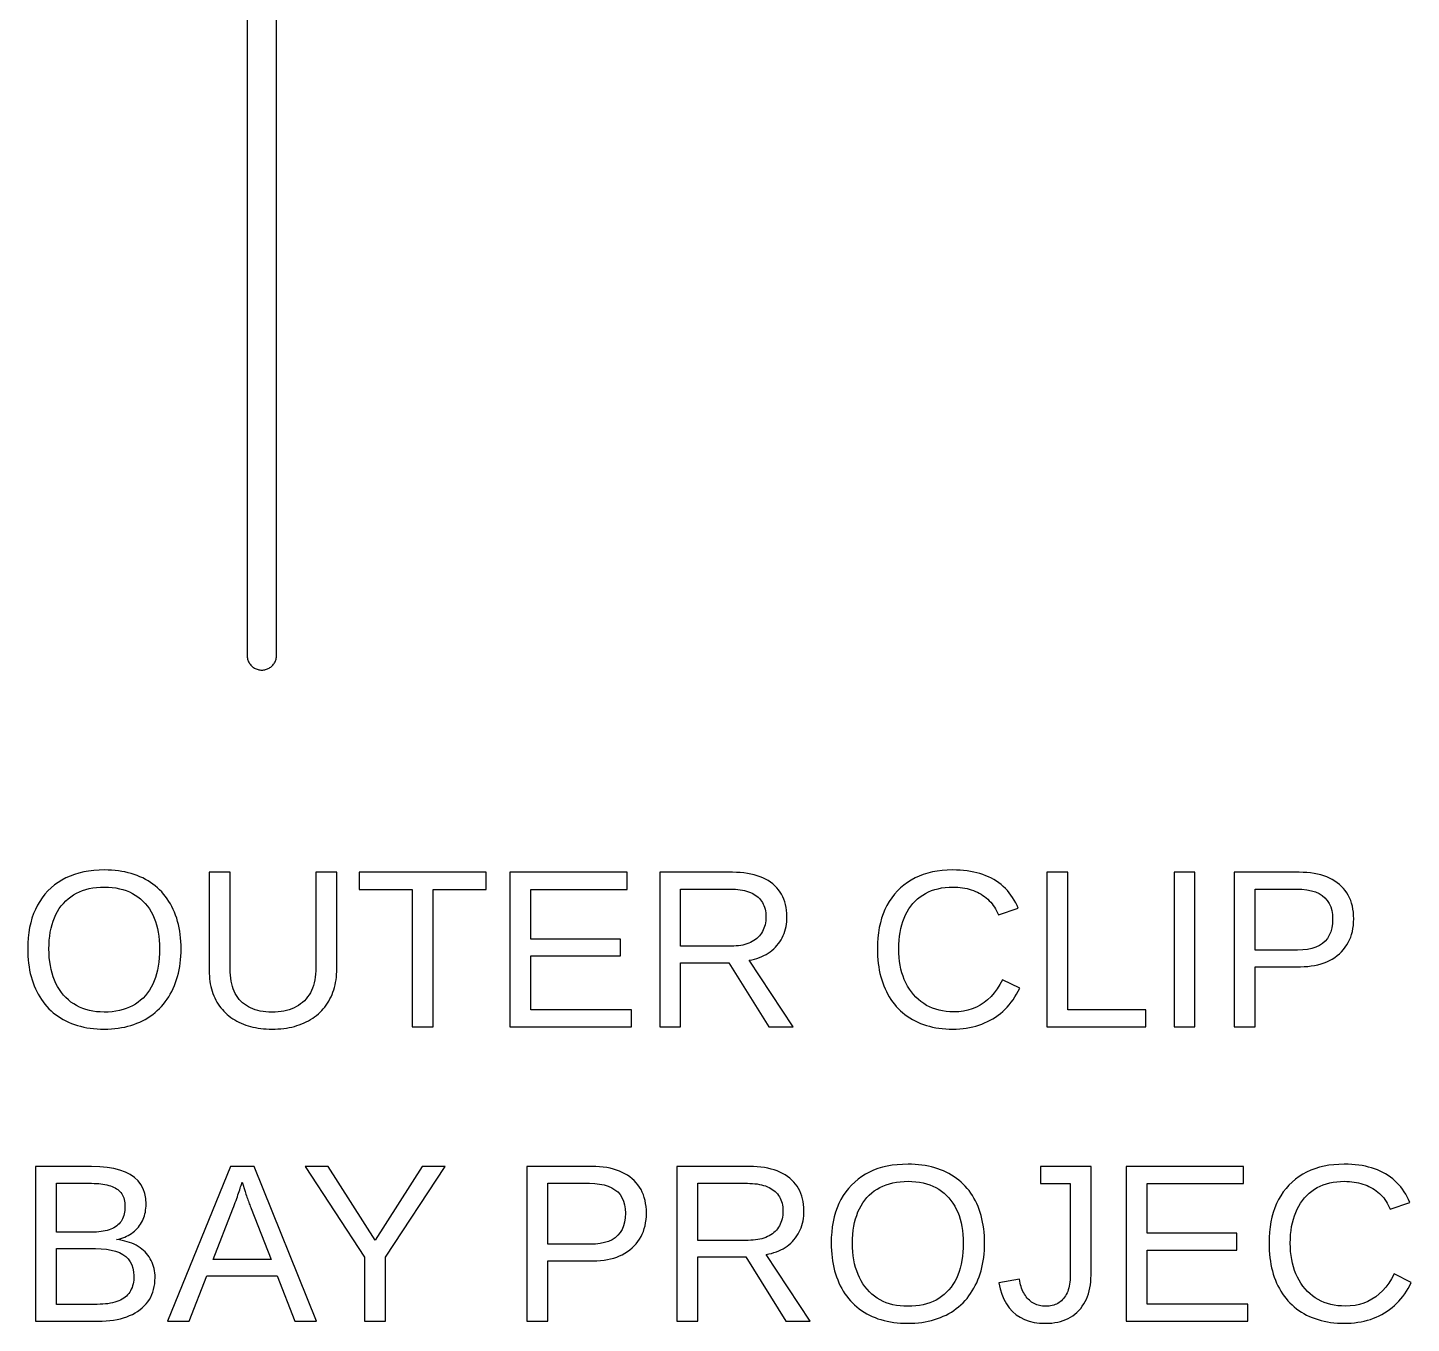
# Model space of a CAD drawing. Extents: x -27 to 133, y -77 to 15.
# Drawn here: x 10.11 to 24.22, y -52.81 to -39.6 of the extents above; entities that cross this region are included whole.
import ezdxf

# ---------------------------------------------------------------- set-up
doc = ezdxf.new("R2010")
doc.units = 0
doc.layers.get('0').update_dxf_attribs({"linetype": 'CONTINUOUS'})

msp = doc.modelspace()

# ---------------------------------------------------------------- linework, layer by layer
msp.add_lwpolyline([(12.35, -37.374), (12.35, -46), (12.3503, -46.0098), (12.3513, -46.0196), (12.3529, -46.0293), (12.3551, -46.0388), (12.358, -46.0482), (12.3614, -46.0574), (12.3655, -46.0663), (12.3701, -46.075), (12.3753, -46.0833), (12.381, -46.0913), (12.3872, -46.0989), (12.3939, -46.1061), (12.4011, -46.1128), (12.4087, -46.119), (12.4167, -46.1247), (12.425, -46.1299), (12.4337, -46.1345), (12.4426, -46.1386), (12.4518, -46.142), (12.4612, -46.1449), (12.4707, -46.1471), (12.4804, -46.1487), (12.4902, -46.1497), (12.5, -46.15), (12.5098, -46.1497), (12.5196, -46.1487), (12.5293, -46.1471), (12.5388, -46.1449), (12.5482, -46.142), (12.5574, -46.1386), (12.5663, -46.1345), (12.575, -46.1299), (12.5833, -46.1247), (12.5913, -46.119), (12.5989, -46.1128), (12.6061, -46.1061), (12.6128, -46.0989), (12.619, -46.0913), (12.6247, -46.0833), (12.6299, -46.075), (12.6345, -46.0663), (12.6386, -46.0574), (12.642, -46.0482), (12.6449, -46.0388), (12.6471, -46.0293), (12.6487, -46.0196), (12.6497, -46.0098), (12.65, -46), (12.65, -37.2748)])
for points in [[(10.9298, -49.8106), (10.9657, -49.8088), (11.0008, -49.8059), (11.0352, -49.8018), (11.0688, -49.7965), (11.1017, -49.79), (11.1338, -49.7823), (11.1651, -49.7735), (11.1957, -49.7635), (11.2256, -49.7523), (11.2547, -49.7399), (11.283, -49.7264), (11.3106, -49.7116), (11.3373, -49.6958), (11.363, -49.6789), (11.3878, -49.6611), (11.4116, -49.6422), (11.4344, -49.6223), (11.4562, -49.6014), (11.4771, -49.5794), (11.497, -49.5564), (11.5159, -49.5325), (11.5339, -49.5074), (11.5508, -49.4814), (11.5668, -49.4544), (11.5819, -49.4263), (11.5959, -49.3974), (11.6087, -49.3677), (11.6205, -49.3373), (11.6311, -49.3062), (11.6406, -49.2743), (11.649, -49.2417), (11.6563, -49.2084), (11.6625, -49.1744), (11.6675, -49.1396), (11.6714, -49.1041), (11.6742, -49.0679), (11.6759, -49.031), (11.6764, -48.9933), (11.6759, -48.9555), (11.6742, -48.9184), (11.6715, -48.8822), (11.6676, -48.8467), (11.6626, -48.812), (11.6565, -48.7781), (11.6494, -48.7449), (11.6411, -48.7126), (11.6317, -48.681), (11.6212, -48.6502), (11.6095, -48.6202), (11.5968, -48.591), (11.583, -48.5625), (11.5681, -48.535), (11.5523, -48.5085), (11.5354, -48.483), (11.5176, -48.4585), (11.4988, -48.435), (11.479, -48.4126), (11.4582, -48.3912), (11.4364, -48.3709), (11.4137, -48.3515), (11.3899, -48.3332), (11.3652, -48.3159), (11.3395, -48.2997), (11.3128, -48.2845), (11.2852, -48.2703), (11.2569, -48.2573), (11.2278, -48.2454), (11.198, -48.2346), (11.1674, -48.225), (11.136, -48.2165), (11.1039, -48.2092), (11.0711, -48.2029), (11.0374, -48.1979), (11.0031, -48.1939), (10.968, -48.1911), (10.9321, -48.1894), (10.8954, -48.1888), (10.8396, -48.1901), (10.7857, -48.1938), (10.7337, -48.2001), (10.6836, -48.209), (10.6354, -48.2203), (10.5892, -48.2342), (10.5448, -48.2506), (10.5024, -48.2695), (10.4619, -48.291), (10.4234, -48.3149), (10.3867, -48.3414), (10.352, -48.3704), (10.3192, -48.402), (10.2886, -48.4357), (10.2604, -48.4714), (10.2347, -48.5091), (10.2114, -48.5487), (10.1906, -48.5903), (10.1722, -48.6339), (10.1563, -48.6794), (10.1428, -48.7268), (10.1318, -48.7762), (10.1232, -48.8275), (10.1171, -48.8808), (10.1134, -48.9361), (10.1122, -48.9933), (10.1128, -49.0311), (10.1144, -49.0682), (10.1172, -49.1046), (10.121, -49.1403), (10.1259, -49.1752), (10.132, -49.2094), (10.1391, -49.2428), (10.1474, -49.2755), (10.1567, -49.3075), (10.1672, -49.3387), (10.1787, -49.3692), (10.1913, -49.399), (10.2051, -49.428), (10.2199, -49.4561), (10.2356, -49.4832), (10.2524, -49.5093), (10.2701, -49.5343), (10.2888, -49.5583), (10.3086, -49.5812), (10.3293, -49.6031), (10.3509, -49.624), (10.3736, -49.6438), (10.3973, -49.6626), (10.4219, -49.6804), (10.4476, -49.6971), (10.4742, -49.7128), (10.5017, -49.7273), (10.53, -49.7407), (10.5591, -49.7529), (10.5889, -49.764), (10.6196, -49.7739), (10.651, -49.7827), (10.6833, -49.7902), (10.7163, -49.7966), (10.7501, -49.8019), (10.7847, -49.806), (10.8201, -49.8089), (10.8562, -49.8106), (10.8932, -49.8112)], [(12.6348, -49.8108), (12.6648, -49.8095), (12.6942, -49.8073), (12.723, -49.8043), (12.7512, -49.8004), (12.7787, -49.7956), (12.8056, -49.79), (12.8319, -49.7835), (12.8575, -49.7761), (12.8825, -49.7678), (12.9069, -49.7587), (12.9307, -49.7488), (12.9538, -49.7379), (12.9762, -49.7263), (12.9978, -49.7138), (13.0186, -49.7006), (13.0387, -49.6866), (13.0579, -49.6719), (13.0763, -49.6563), (13.094, -49.64), (13.1108, -49.6229), (13.1269, -49.6051), (13.1421, -49.5864), (13.1566, -49.567), (13.1703, -49.5468), (13.1832, -49.5259), (13.1952, -49.5042), (13.2062, -49.482), (13.2163, -49.459), (13.2254, -49.4355), (13.2336, -49.4114), (13.2408, -49.3866), (13.247, -49.3612), (13.2523, -49.3352), (13.2566, -49.3086), (13.26, -49.2813), (13.2624, -49.2534), (13.2638, -49.2249), (13.2643, -49.1958), (13.2643, -48.2123), (13.0517, -48.2123), (13.0517, -49.1835), (13.051, -49.2171), (13.0489, -49.2495), (13.0454, -49.2806), (13.0405, -49.3104), (13.0342, -49.339), (13.0265, -49.3663), (13.0175, -49.3923), (13.007, -49.4171), (12.9951, -49.4406), (12.9818, -49.4628), (12.9672, -49.4838), (12.9511, -49.5035), (12.9336, -49.522), (12.9149, -49.5391), (12.8951, -49.5549), (12.8741, -49.5693), (12.8521, -49.5823), (12.8289, -49.5939), (12.8045, -49.6042), (12.7791, -49.6131), (12.7526, -49.6206), (12.7249, -49.6268), (12.6961, -49.6316), (12.6662, -49.635), (12.6351, -49.6371), (12.603, -49.6378), (12.5717, -49.6371), (12.5416, -49.6351), (12.5126, -49.6318), (12.4848, -49.6272), (12.4582, -49.6212), (12.4327, -49.6139), (12.4083, -49.6053), (12.3851, -49.5954), (12.363, -49.5841), (12.3421, -49.5716), (12.3224, -49.5577), (12.3038, -49.5424), (12.2863, -49.5259), (12.2701, -49.5081), (12.2552, -49.489), (12.2416, -49.4687), (12.2293, -49.4472), (12.2182, -49.4244), (12.2085, -49.4004), (12.2001, -49.3752), (12.1929, -49.3488), (12.1871, -49.3211), (12.1825, -49.2922), (12.1793, -49.262), (12.1774, -49.2307), (12.1767, -49.198), (12.1767, -48.2123), (11.963, -48.2123), (11.963, -49.216), (11.9635, -49.2442), (11.9649, -49.2719), (11.9672, -49.2989), (11.9705, -49.3254), (11.9747, -49.3512), (11.9799, -49.3764), (11.986, -49.4011), (11.9931, -49.4251), (12.0011, -49.4485), (12.01, -49.4713), (12.0199, -49.4934), (12.0307, -49.515), (12.0424, -49.536), (12.055, -49.5562), (12.0684, -49.5758), (12.0826, -49.5945), (12.0975, -49.6126), (12.1131, -49.6298), (12.1296, -49.6463), (12.1468, -49.6621), (12.1648, -49.6771), (12.1835, -49.6913), (12.203, -49.7048), (12.2233, -49.7175), (12.2444, -49.7295), (12.2662, -49.7407), (12.2887, -49.7511), (12.3118, -49.7607), (12.3354, -49.7695), (12.3597, -49.7774), (12.3845, -49.7845), (12.4099, -49.7908), (12.4359, -49.7962), (12.4625, -49.8008), (12.4897, -49.8045), (12.5174, -49.8075), (12.5457, -49.8095), (12.5746, -49.8108), (12.6041, -49.8112)], [(14.2468, -48.3868), (14.7883, -48.3868), (14.7883, -48.2123), (13.4926, -48.2123), (13.4926, -48.3868), (14.0342, -48.3868), (14.0342, -49.7888), (14.2468, -49.7888)], [(16.271, -49.6143), (15.2427, -49.6143), (15.2427, -49.0649), (16.158, -49.0649), (16.158, -48.8926), (15.2427, -48.8926), (15.2427, -48.3868), (16.2251, -48.3868), (16.2251, -48.2123), (15.029, -48.2123), (15.029, -49.7888), (16.271, -49.7888)], [(16.7712, -49.1343), (17.2624, -49.1343), (17.6719, -49.7888), (17.9181, -49.7888), (17.4705, -49.1097), (17.4978, -49.1043), (17.5241, -49.0979), (17.5495, -49.0905), (17.574, -49.082), (17.5976, -49.0725), (17.6203, -49.0619), (17.642, -49.0503), (17.6628, -49.0376), (17.6827, -49.0239), (17.7017, -49.0092), (17.7197, -48.9933), (17.7369, -48.9765), (17.7531, -48.9586), (17.7682, -48.9399), (17.7821, -48.9204), (17.7949, -48.9004), (17.8064, -48.8796), (17.8167, -48.8582), (17.8258, -48.8362), (17.8336, -48.8135), (17.8403, -48.7901), (17.8458, -48.766), (17.85, -48.7413), (17.853, -48.7159), (17.8548, -48.6899), (17.8554, -48.6632), (17.8546, -48.6311), (17.852, -48.6), (17.8477, -48.5701), (17.8417, -48.5412), (17.834, -48.5135), (17.8246, -48.4869), (17.8134, -48.4614), (17.8006, -48.4369), (17.786, -48.4136), (17.7697, -48.3914), (17.7517, -48.3703), (17.732, -48.3503), (17.7105, -48.3315), (17.6875, -48.3138), (17.6631, -48.2976), (17.6372, -48.2828), (17.6099, -48.2694), (17.5811, -48.2574), (17.5509, -48.2468), (17.5193, -48.2377), (17.4862, -48.2299), (17.4517, -48.2236), (17.4158, -48.2186), (17.3784, -48.2151), (17.3396, -48.213), (17.2993, -48.2123), (16.5575, -48.2123), (16.5575, -49.7888), (16.7712, -49.7888)], [(19.5817, -49.8106), (19.6165, -49.8087), (19.6507, -49.8055), (19.6841, -49.8011), (19.7169, -49.7955), (19.7491, -49.7886), (19.7805, -49.7804), (19.8113, -49.771), (19.8414, -49.7603), (19.8709, -49.7483), (19.8997, -49.7351), (19.9278, -49.7206), (19.9552, -49.7049), (19.9819, -49.688), (20.0076, -49.6699), (20.0324, -49.6507), (20.0562, -49.6303), (20.0791, -49.6087), (20.1011, -49.5861), (20.1221, -49.5622), (20.1422, -49.5372), (20.1614, -49.5111), (20.1797, -49.4838), (20.197, -49.4553), (20.2133, -49.4257), (20.2288, -49.395), (20.0543, -49.3077), (20.0276, -49.3562), (19.9991, -49.4008), (19.9685, -49.4416), (19.9361, -49.4784), (19.9017, -49.5114), (19.8653, -49.5405), (19.827, -49.5657), (19.7868, -49.5871), (19.7446, -49.6045), (19.7004, -49.6181), (19.6543, -49.6278), (19.6063, -49.6336), (19.5563, -49.6355), (19.5172, -49.6345), (19.4793, -49.6314), (19.4427, -49.6262), (19.4074, -49.6189), (19.3733, -49.6095), (19.3405, -49.598), (19.309, -49.5845), (19.2787, -49.5688), (19.2497, -49.5511), (19.2219, -49.5313), (19.1954, -49.5094), (19.1702, -49.4854), (19.1462, -49.4593), (19.1238, -49.4315), (19.1032, -49.4024), (19.0843, -49.3719), (19.0673, -49.3401), (19.052, -49.307), (19.0386, -49.2725), (19.0269, -49.2366), (19.0171, -49.1994), (19.009, -49.1609), (19.0027, -49.121), (18.9982, -49.0798), (18.9955, -49.0372), (18.9946, -48.9933), (18.9955, -48.9489), (18.9981, -48.906), (19.0024, -48.8646), (19.0084, -48.8247), (19.0162, -48.7862), (19.0256, -48.7493), (19.0368, -48.7138), (19.0497, -48.6797), (19.0643, -48.6472), (19.0807, -48.6161), (19.0988, -48.5865), (19.1186, -48.5584), (19.1401, -48.5317), (19.1632, -48.5068), (19.1876, -48.4839), (19.2134, -48.463), (19.2406, -48.4441), (19.2692, -48.4271), (19.2991, -48.4122), (19.3305, -48.3992), (19.3632, -48.3883), (19.3973, -48.3793), (19.4327, -48.3723), (19.4696, -48.3673), (19.5078, -48.3643), (19.5474, -48.3633), (19.5728, -48.3638), (19.5976, -48.3651), (19.6219, -48.3672), (19.6457, -48.3702), (19.6689, -48.3741), (19.6916, -48.3788), (19.7138, -48.3844), (19.7354, -48.3909), (19.7565, -48.3982), (19.7771, -48.4064), (19.7971, -48.4154), (19.8166, -48.4253), (19.8355, -48.4361), (19.8538, -48.4477), (19.8713, -48.46), (19.888, -48.4731), (19.9039, -48.487), (19.919, -48.5016), (19.9334, -48.517), (19.9469, -48.5332), (19.9597, -48.5502), (19.9717, -48.5679), (19.9829, -48.5864), (19.9933, -48.6056), (20.0029, -48.6256), (20.0117, -48.6464), (20.2143, -48.5793), (20.2015, -48.5501), (20.1877, -48.522), (20.1728, -48.495), (20.1569, -48.4692), (20.1399, -48.4445), (20.1218, -48.4209), (20.1027, -48.3984), (20.0826, -48.3771), (20.0613, -48.3569), (20.0391, -48.3378), (20.0157, -48.3198), (19.9913, -48.303), (19.9658, -48.2873), (19.9394, -48.2727), (19.9119, -48.2593), (19.8835, -48.2471), (19.854, -48.236), (19.8236, -48.2261), (19.7923, -48.2173), (19.7599, -48.2098), (19.7266, -48.2034), (19.6922, -48.1981), (19.6569, -48.194), (19.6206, -48.1911), (19.5834, -48.1894), (19.5451, -48.1888), (19.4906, -48.1901), (19.438, -48.1939), (19.3872, -48.2002), (19.3383, -48.209), (19.2912, -48.2204), (19.2459, -48.2343), (19.2026, -48.2508), (19.161, -48.2697), (19.1214, -48.2912), (19.0835, -48.3152), (19.0476, -48.3418), (19.0135, -48.3709), (18.9812, -48.4025), (18.9511, -48.4363), (18.9234, -48.4721), (18.8981, -48.5098), (18.8752, -48.5495), (18.8547, -48.5911), (18.8366, -48.6346), (18.821, -48.68), (18.8077, -48.7274), (18.7969, -48.7767), (18.7884, -48.828), (18.7824, -48.8811), (18.7788, -48.9362), (18.7776, -48.9933), (18.7781, -49.0316), (18.7797, -49.0691), (18.7824, -49.1059), (18.7862, -49.1418), (18.7911, -49.1769), (18.797, -49.2113), (18.804, -49.2448), (18.8121, -49.2775), (18.8213, -49.3094), (18.8315, -49.3405), (18.8429, -49.3709), (18.8553, -49.4004), (18.8688, -49.4291), (18.8833, -49.4569), (18.8988, -49.4837), (18.9153, -49.5095), (18.9327, -49.5343), (18.9512, -49.5581), (18.9706, -49.5809), (18.991, -49.6027), (19.0124, -49.6234), (19.0347, -49.6432), (19.0581, -49.662), (19.0824, -49.6797), (19.1077, -49.6965), (19.1339, -49.7122), (19.1611, -49.7268), (19.189, -49.7403), (19.2177, -49.7526), (19.2471, -49.7637), (19.2773, -49.7737), (19.3083, -49.7825), (19.34, -49.7901), (19.3725, -49.7966), (19.4057, -49.8018), (19.4397, -49.8059), (19.4745, -49.8089), (19.51, -49.8106), (19.5463, -49.8112)], [(21.5145, -49.6143), (20.7179, -49.6143), (20.7179, -48.2123), (20.5042, -48.2123), (20.5042, -49.7888), (21.5145, -49.7888)], [(22.0159, -48.2123), (21.8022, -48.2123), (21.8022, -49.7888), (22.0159, -49.7888)], [(22.6291, -49.1746), (23.0923, -49.1746), (23.1302, -49.1738), (23.1669, -49.1714), (23.2024, -49.1675), (23.2366, -49.1621), (23.2696, -49.155), (23.3014, -49.1464), (23.3319, -49.1363), (23.3611, -49.1246), (23.3892, -49.1113), (23.416, -49.0964), (23.4415, -49.08), (23.4659, -49.0621), (23.4889, -49.0425), (23.5105, -49.0217), (23.5304, -48.9997), (23.5486, -48.9767), (23.565, -48.9526), (23.5797, -48.9274), (23.5926, -48.9011), (23.6039, -48.8737), (23.6134, -48.8453), (23.6211, -48.8157), (23.6272, -48.7851), (23.6315, -48.7534), (23.6341, -48.7206), (23.635, -48.6867), (23.6341, -48.6525), (23.6315, -48.6196), (23.6272, -48.5878), (23.6212, -48.5573), (23.6134, -48.5279), (23.604, -48.4998), (23.5928, -48.4728), (23.5799, -48.4471), (23.5652, -48.4226), (23.5489, -48.3992), (23.5308, -48.3771), (23.511, -48.3562), (23.4895, -48.3365), (23.4664, -48.3181), (23.4419, -48.3012), (23.416, -48.2858), (23.3887, -48.2718), (23.3599, -48.2593), (23.3297, -48.2483), (23.2981, -48.2387), (23.2651, -48.2307), (23.2307, -48.224), (23.1949, -48.2189), (23.1576, -48.2152), (23.119, -48.213), (23.0789, -48.2123), (22.4154, -48.2123), (22.4154, -49.7888), (22.6291, -49.7888)], [(10.8531, -49.6367), (10.8143, -49.6337), (10.777, -49.6285), (10.741, -49.6213), (10.7063, -49.612), (10.6731, -49.6007), (10.6412, -49.5873), (10.6107, -49.5719), (10.5815, -49.5544), (10.5538, -49.5348), (10.5273, -49.5132), (10.5023, -49.4895), (10.4786, -49.4638), (10.4565, -49.4363), (10.4362, -49.4074), (10.4177, -49.377), (10.4009, -49.3451), (10.3858, -49.3118), (10.3726, -49.2771), (10.3611, -49.2409), (10.3514, -49.2033), (10.3434, -49.1642), (10.3372, -49.1236), (10.3328, -49.0816), (10.3302, -49.0382), (10.3293, -48.9933), (10.3301, -48.9481), (10.3328, -48.9045), (10.3371, -48.8625), (10.3432, -48.822), (10.3511, -48.7832), (10.3607, -48.7459), (10.3721, -48.7102), (10.3852, -48.676), (10.4001, -48.6435), (10.4167, -48.6125), (10.435, -48.583), (10.4551, -48.5552), (10.477, -48.5289), (10.5004, -48.5044), (10.5253, -48.4819), (10.5517, -48.4613), (10.5795, -48.4427), (10.6088, -48.4261), (10.6395, -48.4114), (10.6717, -48.3986), (10.7054, -48.3878), (10.7405, -48.379), (10.777, -48.3722), (10.815, -48.3673), (10.8545, -48.3643), (10.8954, -48.3633), (10.936, -48.3643), (10.9752, -48.3673), (11.0129, -48.3723), (11.0492, -48.3792), (11.0841, -48.3882), (11.1175, -48.3991), (11.1494, -48.412), (11.18, -48.4269), (11.2091, -48.4438), (11.2367, -48.4627), (11.263, -48.4835), (11.2878, -48.5064), (11.3111, -48.5312), (11.3329, -48.5578), (11.3529, -48.5858), (11.3712, -48.6154), (11.3877, -48.6464), (11.4025, -48.679), (11.4156, -48.713), (11.4269, -48.7486), (11.4365, -48.7856), (11.4443, -48.8242), (11.4504, -48.8642), (11.4548, -48.9057), (11.4574, -48.9488), (11.4582, -48.9933), (11.4574, -49.0398), (11.4548, -49.0847), (11.4505, -49.1279), (11.4444, -49.1695), (11.4366, -49.2094), (11.4271, -49.2476), (11.4159, -49.2843), (11.4029, -49.3192), (11.3883, -49.3526), (11.3718, -49.3843), (11.3537, -49.4143), (11.3338, -49.4427), (11.3122, -49.4694), (11.289, -49.4943), (11.2643, -49.5172), (11.2381, -49.5381), (11.2103, -49.5571), (11.1811, -49.574), (11.1504, -49.589), (11.1182, -49.6019), (11.0844, -49.6129), (11.0492, -49.6218), (11.0124, -49.6288), (10.9742, -49.6338), (10.9345, -49.6368), (10.8932, -49.6378)], [(16.7712, -48.3835), (17.2781, -48.3835), (17.3046, -48.3839), (17.3302, -48.3852), (17.3548, -48.3873), (17.3784, -48.3903), (17.4011, -48.3942), (17.4227, -48.3989), (17.4434, -48.4044), (17.4631, -48.4108), (17.4819, -48.4181), (17.4997, -48.4262), (17.5165, -48.4352), (17.5323, -48.445), (17.5472, -48.4556), (17.561, -48.4671), (17.5737, -48.4794), (17.5853, -48.4924), (17.5958, -48.5063), (17.6052, -48.5208), (17.6135, -48.5362), (17.6207, -48.5523), (17.6268, -48.5693), (17.6318, -48.5869), (17.6356, -48.6054), (17.6384, -48.6246), (17.6401, -48.6447), (17.6406, -48.6654), (17.6401, -48.6869), (17.6384, -48.7077), (17.6357, -48.7277), (17.6319, -48.7469), (17.627, -48.7654), (17.6209, -48.7831), (17.6138, -48.8001), (17.6057, -48.8164), (17.5964, -48.8319), (17.586, -48.8467), (17.5745, -48.8607), (17.562, -48.8739), (17.5483, -48.8864), (17.5336, -48.8981), (17.5181, -48.9088), (17.5016, -48.9186), (17.4842, -48.9275), (17.466, -48.9354), (17.4468, -48.9424), (17.4267, -48.9485), (17.4057, -48.9536), (17.3838, -48.9578), (17.3609, -48.9611), (17.3372, -48.9634), (17.3126, -48.9649), (17.287, -48.9653), (16.7712, -48.9653)], [(22.6291, -48.3835), (23.0531, -48.3835), (23.1074, -48.3853), (23.1574, -48.3907), (23.203, -48.3997), (23.2442, -48.4124), (23.2812, -48.4287), (23.3137, -48.4485), (23.342, -48.472), (23.3658, -48.4992), (23.3854, -48.5299), (23.4006, -48.5642), (23.4114, -48.6022), (23.418, -48.6438), (23.4201, -48.6889), (23.418, -48.7358), (23.4117, -48.7789), (23.4011, -48.8182), (23.3862, -48.8538), (23.3672, -48.8857), (23.3439, -48.9138), (23.3163, -48.9381), (23.2845, -48.9588), (23.2485, -48.9756), (23.2083, -48.9887), (23.1638, -48.9981), (23.1151, -49.0037), (23.0621, -49.0056), (22.6291, -49.0056)], [(10.873, -52.7881), (10.9128, -52.7861), (10.9513, -52.7826), (10.9883, -52.7778), (11.024, -52.7715), (11.0582, -52.7639), (11.091, -52.7549), (11.1223, -52.7446), (11.1523, -52.7328), (11.1808, -52.7196), (11.208, -52.7051), (11.2337, -52.6892), (11.258, -52.6719), (11.2806, -52.6534), (11.3015, -52.6337), (11.3206, -52.613), (11.3378, -52.5911), (11.3532, -52.5681), (11.3668, -52.5441), (11.3786, -52.5189), (11.3886, -52.4926), (11.3967, -52.4652), (11.4031, -52.4367), (11.4076, -52.4071), (11.4103, -52.3764), (11.4113, -52.3446), (11.4107, -52.3207), (11.4088, -52.2974), (11.4058, -52.2747), (11.4016, -52.2527), (11.3962, -52.2313), (11.3896, -52.2106), (11.3817, -52.1905), (11.3727, -52.171), (11.3625, -52.1522), (11.351, -52.134), (11.3384, -52.1165), (11.3245, -52.0996), (11.3094, -52.0834), (11.2933, -52.0679), (11.2761, -52.0534), (11.2579, -52.0399), (11.2386, -52.0274), (11.2184, -52.0158), (11.1971, -52.0051), (11.1748, -51.9954), (11.1515, -51.9867), (11.1272, -51.9789), (11.1018, -51.9721), (11.0754, -51.9663), (11.0481, -51.9614), (11.0196, -51.9575), (11.0413, -51.9521), (11.0622, -51.946), (11.0823, -51.9392), (11.1016, -51.9316), (11.1202, -51.9233), (11.138, -51.9142), (11.1551, -51.9044), (11.1713, -51.8938), (11.1868, -51.8825), (11.2016, -51.8705), (11.2156, -51.8577), (11.2288, -51.8442), (11.2412, -51.8299), (11.2528, -51.815), (11.2634, -51.7996), (11.2732, -51.7837), (11.282, -51.7672), (11.2899, -51.7502), (11.2968, -51.7326), (11.3028, -51.7145), (11.3079, -51.6959), (11.3121, -51.6768), (11.3153, -51.6571), (11.3177, -51.6369), (11.3191, -51.6162), (11.3195, -51.595), (11.3162, -51.5384), (11.3064, -51.4863), (11.29, -51.4387), (11.267, -51.3957), (11.2374, -51.3572), (11.2013, -51.3232), (11.1586, -51.2938), (11.1093, -51.2689), (11.0535, -51.2485), (10.9911, -51.2327), (10.9222, -51.2213), (10.8466, -51.2146), (10.7645, -51.2123), (10.1917, -51.2123), (10.1917, -52.7888), (10.8317, -52.7888)], [(11.9395, -52.3278), (12.6578, -52.3278), (12.838, -52.7888), (13.0562, -52.7888), (12.4229, -51.2123), (12.18, -51.2123), (11.5367, -52.7888), (11.7582, -52.7888)], [(13.76, -52.1354), (14.3687, -51.2123), (14.1338, -51.2123), (13.656, -51.9631), (13.176, -51.2123), (12.941, -51.2123), (13.5474, -52.1354), (13.5474, -52.7888), (13.76, -52.7888)], [(15.4162, -52.1746), (15.8794, -52.1746), (15.9173, -52.1738), (15.954, -52.1714), (15.9895, -52.1675), (16.0237, -52.1621), (16.0567, -52.155), (16.0885, -52.1464), (16.119, -52.1363), (16.1482, -52.1246), (16.1763, -52.1113), (16.2031, -52.0964), (16.2286, -52.08), (16.253, -52.0621), (16.276, -52.0425), (16.2976, -52.0217), (16.3175, -51.9997), (16.3357, -51.9767), (16.3521, -51.9526), (16.3668, -51.9274), (16.3797, -51.9011), (16.391, -51.8737), (16.4005, -51.8453), (16.4082, -51.8157), (16.4143, -51.7851), (16.4186, -51.7534), (16.4212, -51.7206), (16.4221, -51.6867), (16.4212, -51.6525), (16.4186, -51.6196), (16.4143, -51.5878), (16.4083, -51.5573), (16.4005, -51.5279), (16.3911, -51.4998), (16.3799, -51.4728), (16.367, -51.4471), (16.3523, -51.4226), (16.336, -51.3992), (16.3179, -51.3771), (16.2981, -51.3562), (16.2766, -51.3365), (16.2535, -51.3181), (16.229, -51.3012), (16.2031, -51.2858), (16.1758, -51.2718), (16.147, -51.2593), (16.1168, -51.2483), (16.0852, -51.2387), (16.0522, -51.2307), (16.0178, -51.224), (15.982, -51.2189), (15.9447, -51.2152), (15.906, -51.213), (15.866, -51.2123), (15.2025, -51.2123), (15.2025, -52.7888), (15.4162, -52.7888)], [(16.9447, -52.1343), (17.4359, -52.1343), (17.8454, -52.7888), (18.0916, -52.7888), (17.644, -52.1097), (17.6713, -52.1043), (17.6976, -52.0979), (17.723, -52.0905), (17.7475, -52.082), (17.7711, -52.0725), (17.7937, -52.0619), (17.8155, -52.0503), (17.8363, -52.0376), (17.8562, -52.0239), (17.8751, -52.0092), (17.8932, -51.9933), (17.9103, -51.9765), (17.9265, -51.9586), (17.9417, -51.9399), (17.9556, -51.9204), (17.9683, -51.9004), (17.9798, -51.8796), (17.9901, -51.8582), (17.9992, -51.8362), (18.0071, -51.8135), (18.0138, -51.7901), (18.0192, -51.766), (18.0235, -51.7413), (18.0265, -51.7159), (18.0283, -51.6899), (18.0289, -51.6632), (18.0281, -51.6311), (18.0255, -51.6), (18.0212, -51.5701), (18.0152, -51.5412), (18.0075, -51.5135), (17.998, -51.4869), (17.9869, -51.4614), (17.974, -51.4369), (17.9595, -51.4136), (17.9432, -51.3914), (17.9252, -51.3703), (17.9054, -51.3503), (17.884, -51.3315), (17.861, -51.3138), (17.8366, -51.2976), (17.8107, -51.2828), (17.7833, -51.2694), (17.7546, -51.2574), (17.7244, -51.2468), (17.6928, -51.2377), (17.6597, -51.2299), (17.6252, -51.2236), (17.5893, -51.2186), (17.5519, -51.2151), (17.5131, -51.213), (17.4728, -51.2123), (16.731, -51.2123), (16.731, -52.7888), (16.9447, -52.7888)], [(19.1241, -52.8106), (19.16, -52.8088), (19.1951, -52.8059), (19.2295, -52.8018), (19.2631, -52.7965), (19.296, -52.79), (19.3281, -52.7823), (19.3594, -52.7735), (19.39, -52.7635), (19.4199, -52.7523), (19.4489, -52.7399), (19.4773, -52.7264), (19.5049, -52.7116), (19.5316, -52.6958), (19.5573, -52.6789), (19.5821, -52.6611), (19.6059, -52.6422), (19.6287, -52.6223), (19.6505, -52.6014), (19.6714, -52.5794), (19.6913, -52.5564), (19.7102, -52.5325), (19.7282, -52.5074), (19.7451, -52.4814), (19.7611, -52.4544), (19.7762, -52.4263), (19.7902, -52.3974), (19.803, -52.3677), (19.8148, -52.3373), (19.8254, -52.3062), (19.8349, -52.2743), (19.8433, -52.2417), (19.8506, -52.2084), (19.8568, -52.1744), (19.8618, -52.1396), (19.8657, -52.1041), (19.8685, -52.0679), (19.8702, -52.031), (19.8707, -51.9933), (19.8702, -51.9555), (19.8685, -51.9184), (19.8658, -51.8822), (19.8619, -51.8467), (19.8569, -51.812), (19.8508, -51.7781), (19.8436, -51.7449), (19.8354, -51.7126), (19.826, -51.681), (19.8154, -51.6502), (19.8038, -51.6202), (19.7911, -51.591), (19.7773, -51.5625), (19.7624, -51.535), (19.7466, -51.5085), (19.7297, -51.483), (19.7119, -51.4585), (19.6931, -51.435), (19.6733, -51.4126), (19.6525, -51.3912), (19.6307, -51.3709), (19.608, -51.3515), (19.5842, -51.3332), (19.5595, -51.3159), (19.5338, -51.2997), (19.5071, -51.2845), (19.4795, -51.2703), (19.4512, -51.2573), (19.4221, -51.2454), (19.3923, -51.2346), (19.3617, -51.225), (19.3303, -51.2165), (19.2982, -51.2092), (19.2654, -51.2029), (19.2317, -51.1979), (19.1974, -51.1939), (19.1623, -51.1911), (19.1264, -51.1894), (19.0897, -51.1888), (19.0339, -51.1901), (18.98, -51.1938), (18.928, -51.2001), (18.8779, -51.209), (18.8297, -51.2203), (18.7835, -51.2342), (18.7391, -51.2506), (18.6967, -51.2695), (18.6562, -51.291), (18.6177, -51.3149), (18.581, -51.3414), (18.5463, -51.3704), (18.5135, -51.402), (18.4829, -51.4357), (18.4547, -51.4714), (18.429, -51.5091), (18.4057, -51.5487), (18.3849, -51.5903), (18.3665, -51.6339), (18.3506, -51.6794), (18.3371, -51.7268), (18.3261, -51.7762), (18.3175, -51.8275), (18.3114, -51.8808), (18.3077, -51.9361), (18.3065, -51.9933), (18.3071, -52.0311), (18.3087, -52.0682), (18.3115, -52.1046), (18.3153, -52.1403), (18.3202, -52.1752), (18.3263, -52.2094), (18.3334, -52.2428), (18.3417, -52.2755), (18.351, -52.3075), (18.3615, -52.3387), (18.373, -52.3692), (18.3856, -52.399), (18.3994, -52.428), (18.4141, -52.4561), (18.4299, -52.4832), (18.4467, -52.5093), (18.4644, -52.5343), (18.4831, -52.5583), (18.5029, -52.5812), (18.5236, -52.6031), (18.5452, -52.624), (18.5679, -52.6438), (18.5916, -52.6626), (18.6162, -52.6804), (18.6418, -52.6971), (18.6685, -52.7128), (18.696, -52.7273), (18.7243, -52.7407), (18.7534, -52.7529), (18.7832, -52.764), (18.8139, -52.7739), (18.8453, -52.7827), (18.8776, -52.7902), (18.9106, -52.7966), (18.9444, -52.8019), (18.979, -52.806), (19.0144, -52.8089), (19.0505, -52.8106), (19.0875, -52.8112)], [(20.5245, -52.8104), (20.5561, -52.8081), (20.5866, -52.8042), (20.616, -52.7988), (20.6444, -52.7918), (20.6716, -52.7832), (20.6978, -52.7731), (20.7229, -52.7614), (20.7469, -52.7482), (20.7698, -52.7334), (20.7916, -52.7171), (20.8123, -52.6992), (20.832, -52.6797), (20.8504, -52.6589), (20.8673, -52.637), (20.8827, -52.6138), (20.8967, -52.5896), (20.9092, -52.5641), (20.9202, -52.5375), (20.9297, -52.5098), (20.9378, -52.4808), (20.9444, -52.4508), (20.9496, -52.4195), (20.9533, -52.3872), (20.9555, -52.3536), (20.9562, -52.3189), (20.9562, -51.2123), (20.4404, -51.2123), (20.4404, -51.3868), (20.7436, -51.3868), (20.7436, -52.3234), (20.7432, -52.3467), (20.742, -52.3691), (20.74, -52.3907), (20.7372, -52.4113), (20.7337, -52.4311), (20.7293, -52.45), (20.7241, -52.4681), (20.7182, -52.4852), (20.7114, -52.5015), (20.7039, -52.5169), (20.6955, -52.5314), (20.6864, -52.545), (20.6764, -52.5578), (20.6658, -52.5696), (20.6546, -52.5805), (20.6428, -52.5904), (20.6305, -52.5994), (20.6175, -52.6075), (20.604, -52.6146), (20.5899, -52.6207), (20.5752, -52.6259), (20.5599, -52.6302), (20.544, -52.6335), (20.5276, -52.6359), (20.5106, -52.6373), (20.493, -52.6378), (20.4768, -52.6373), (20.4611, -52.6361), (20.4458, -52.6339), (20.4309, -52.6309), (20.4165, -52.627), (20.4025, -52.6223), (20.3889, -52.6167), (20.3757, -52.6102), (20.3629, -52.6029), (20.3506, -52.5947), (20.3387, -52.5857), (20.3272, -52.5758), (20.3162, -52.5651), (20.3056, -52.5535), (20.2957, -52.5413), (20.2863, -52.5285), (20.2776, -52.5149), (20.2694, -52.5007), (20.2618, -52.4858), (20.2549, -52.4702), (20.2485, -52.4539), (20.2427, -52.437), (20.2375, -52.4194), (20.2329, -52.4011), (20.2289, -52.3822), (20.2255, -52.3625), (20.0163, -52.3972), (20.0298, -52.4585), (20.0471, -52.5148), (20.0682, -52.5662), (20.0933, -52.6128), (20.1221, -52.6544), (20.1549, -52.6912), (20.1914, -52.723), (20.2319, -52.75), (20.2762, -52.772), (20.3243, -52.7892), (20.3763, -52.8014), (20.4321, -52.8088), (20.4918, -52.8112)], [(22.5563, -52.6143), (21.528, -52.6143), (21.528, -52.0649), (22.4433, -52.0649), (22.4433, -51.8926), (21.528, -51.8926), (21.528, -51.3868), (22.5104, -51.3868), (22.5104, -51.2123), (21.3143, -51.2123), (21.3143, -52.7888), (22.5563, -52.7888)], [(23.5754, -52.8106), (23.6102, -52.8087), (23.6443, -52.8055), (23.6778, -52.8011), (23.7106, -52.7955), (23.7427, -52.7886), (23.7742, -52.7804), (23.805, -52.771), (23.8351, -52.7603), (23.8645, -52.7483), (23.8933, -52.7351), (23.9214, -52.7206), (23.9489, -52.7049), (23.9755, -52.688), (24.0012, -52.6699), (24.026, -52.6507), (24.0499, -52.6303), (24.0728, -52.6087), (24.0948, -52.5861), (24.1158, -52.5622), (24.1359, -52.5372), (24.1551, -52.5111), (24.1733, -52.4838), (24.1906, -52.4553), (24.207, -52.4257), (24.2224, -52.395), (24.0479, -52.3077), (24.0213, -52.3562), (23.9927, -52.4008), (23.9622, -52.4416), (23.9297, -52.4784), (23.8953, -52.5114), (23.859, -52.5405), (23.8207, -52.5657), (23.7804, -52.5871), (23.7382, -52.6045), (23.6941, -52.6181), (23.648, -52.6278), (23.6, -52.6336), (23.55, -52.6355), (23.5109, -52.6345), (23.473, -52.6314), (23.4364, -52.6262), (23.401, -52.6189), (23.367, -52.6095), (23.3342, -52.598), (23.3026, -52.5845), (23.2723, -52.5688), (23.2433, -52.5511), (23.2156, -52.5313), (23.1891, -52.5094), (23.1639, -52.4854), (23.1399, -52.4593), (23.1175, -52.4315), (23.0968, -52.4024), (23.078, -52.3719), (23.061, -52.3401), (23.0457, -52.307), (23.0323, -52.2725), (23.0206, -52.2366), (23.0107, -52.1994), (23.0027, -52.1609), (22.9964, -52.121), (22.9919, -52.0798), (22.9892, -52.0372), (22.9883, -51.9933), (22.9892, -51.9489), (22.9917, -51.906), (22.996, -51.8646), (23.0021, -51.8247), (23.0098, -51.7862), (23.0193, -51.7493), (23.0305, -51.7138), (23.0434, -51.6797), (23.058, -51.6472), (23.0744, -51.6161), (23.0924, -51.5865), (23.1122, -51.5584), (23.1337, -51.5317), (23.1568, -51.5068), (23.1813, -51.4839), (23.2071, -51.463), (23.2343, -51.4441), (23.2629, -51.4271), (23.2928, -51.4122), (23.3241, -51.3992), (23.3568, -51.3883), (23.3909, -51.3793), (23.4264, -51.3723), (23.4632, -51.3673), (23.5015, -51.3643), (23.541, -51.3633), (23.5664, -51.3638), (23.5913, -51.3651), (23.6156, -51.3672), (23.6394, -51.3702), (23.6626, -51.3741), (23.6853, -51.3788), (23.7074, -51.3844), (23.7291, -51.3909), (23.7502, -51.3982), (23.7707, -51.4064), (23.7907, -51.4154), (23.8102, -51.4253), (23.8292, -51.4361), (23.8474, -51.4477), (23.8649, -51.46), (23.8816, -51.4731), (23.8976, -51.487), (23.9127, -51.5016), (23.927, -51.517), (23.9406, -51.5332), (23.9534, -51.5502), (23.9653, -51.5679), (23.9765, -51.5864), (23.9869, -51.6056), (23.9966, -51.6256), (24.0054, -51.6464), (24.2079, -51.5793), (24.1952, -51.5501), (24.1813, -51.522), (24.1665, -51.495), (24.1505, -51.4692), (24.1336, -51.4445), (24.1155, -51.4209), (24.0964, -51.3984), (24.0762, -51.3771), (24.055, -51.3569), (24.0327, -51.3378), (24.0094, -51.3198), (23.985, -51.303), (23.9595, -51.2873), (23.933, -51.2727), (23.9056, -51.2593), (23.8771, -51.2471), (23.8477, -51.236), (23.8173, -51.2261), (23.7859, -51.2173), (23.7536, -51.2098), (23.7202, -51.2034), (23.6859, -51.1981), (23.6506, -51.194), (23.6143, -51.1911), (23.577, -51.1894), (23.5388, -51.1888), (23.4843, -51.1901), (23.4317, -51.1939), (23.3809, -51.2002), (23.3319, -51.209), (23.2848, -51.2204), (23.2396, -51.2343), (23.1962, -51.2508), (23.1547, -51.2697), (23.115, -51.2912), (23.0772, -51.3152), (23.0412, -51.3418), (23.0071, -51.3709), (22.9749, -51.4025), (22.9447, -51.4363), (22.917, -51.4721), (22.8917, -51.5098), (22.8688, -51.5495), (22.8484, -51.5911), (22.8303, -51.6346), (22.8146, -51.68), (22.8014, -51.7274), (22.7905, -51.7767), (22.7821, -51.828), (22.7761, -51.8811), (22.7724, -51.9362), (22.7712, -51.9933), (22.7718, -52.0316), (22.7734, -52.0691), (22.7761, -52.1059), (22.7799, -52.1418), (22.7847, -52.1769), (22.7907, -52.2113), (22.7977, -52.2448), (22.8058, -52.2775), (22.8149, -52.3094), (22.8252, -52.3405), (22.8365, -52.3709), (22.8489, -52.4004), (22.8624, -52.4291), (22.8769, -52.4569), (22.8924, -52.4837), (22.9089, -52.5095), (22.9264, -52.5343), (22.9448, -52.5581), (22.9642, -52.5809), (22.9846, -52.6027), (23.006, -52.6234), (23.0284, -52.6432), (23.0517, -52.662), (23.076, -52.6797), (23.1013, -52.6965), (23.1276, -52.7122), (23.1548, -52.7268), (23.1827, -52.7403), (23.2113, -52.7526), (23.2408, -52.7637), (23.271, -52.7737), (23.3019, -52.7825), (23.3336, -52.7901), (23.3661, -52.7966), (23.3994, -52.8018), (23.4334, -52.8059), (23.4681, -52.8089), (23.5036, -52.8106), (23.5399, -52.8112)], [(10.4054, -51.3835), (10.7645, -51.3835), (10.7895, -51.3838), (10.8136, -51.3848), (10.8368, -51.3864), (10.859, -51.3887), (10.8803, -51.3916), (10.9007, -51.3952), (10.9202, -51.3994), (10.9387, -51.4042), (10.9563, -51.4098), (10.973, -51.4159), (10.9887, -51.4227), (11.0035, -51.4302), (11.0174, -51.4383), (11.0303, -51.4472), (11.0422, -51.4569), (11.053, -51.4675), (11.0628, -51.4789), (11.0716, -51.4912), (11.0794, -51.5044), (11.0861, -51.5184), (11.0918, -51.5333), (11.0964, -51.5491), (11.1, -51.5657), (11.1026, -51.5832), (11.1042, -51.6015), (11.1047, -51.6207), (11.1042, -51.6408), (11.1027, -51.66), (11.1002, -51.6785), (11.0967, -51.6961), (11.0922, -51.7129), (11.0867, -51.7289), (11.0802, -51.7441), (11.0727, -51.7585), (11.0642, -51.7721), (11.0547, -51.7848), (11.0442, -51.7968), (11.0327, -51.8079), (11.0202, -51.8182), (11.0067, -51.8277), (10.9922, -51.8365), (10.9766, -51.8445), (10.96, -51.8517), (10.9424, -51.8582), (10.9238, -51.8639), (10.9041, -51.8688), (10.8834, -51.873), (10.8617, -51.8764), (10.8389, -51.8791), (10.8152, -51.881), (10.7904, -51.8821), (10.7645, -51.8825), (10.4054, -51.8825)], [(12.2058, -51.6431), (12.2141, -51.621), (12.222, -51.5996), (12.2297, -51.5787), (12.237, -51.5585), (12.244, -51.539), (12.2507, -51.52), (12.257, -51.5017), (12.2631, -51.484), (12.2688, -51.4669), (12.2742, -51.4504), (12.2793, -51.4346), (12.2841, -51.4193), (12.2886, -51.4047), (12.2987, -51.3734), (12.3289, -51.4663), (12.3337, -51.4811), (12.3385, -51.4958), (12.3433, -51.5101), (12.3481, -51.5243), (12.353, -51.5382), (12.3578, -51.5518), (12.3626, -51.5653), (12.3674, -51.5785), (12.3722, -51.5914), (12.3771, -51.6041), (12.3819, -51.6166), (12.3867, -51.6288), (12.3915, -51.6408), (12.594, -52.1611), (12.0044, -52.1611)], [(15.4162, -51.3835), (15.8402, -51.3835), (15.8945, -51.3853), (15.9445, -51.3907), (15.9901, -51.3997), (16.0313, -51.4124), (16.0682, -51.4287), (16.1008, -51.4485), (16.1291, -51.472), (16.1529, -51.4992), (16.1725, -51.5299), (16.1877, -51.5642), (16.1985, -51.6022), (16.2051, -51.6438), (16.2072, -51.6889), (16.2051, -51.7358), (16.1988, -51.7789), (16.1882, -51.8182), (16.1733, -51.8538), (16.1543, -51.8857), (16.131, -51.9138), (16.1034, -51.9381), (16.0716, -51.9588), (16.0356, -51.9756), (15.9954, -51.9887), (15.9509, -51.9981), (15.9021, -52.0037), (15.8492, -52.0056), (15.4162, -52.0056)], [(16.9447, -51.3835), (17.4516, -51.3835), (17.4781, -51.3839), (17.5037, -51.3852), (17.5283, -51.3873), (17.5519, -51.3903), (17.5745, -51.3942), (17.5962, -51.3989), (17.6169, -51.4044), (17.6366, -51.4108), (17.6554, -51.4181), (17.6731, -51.4262), (17.6899, -51.4352), (17.7058, -51.445), (17.7206, -51.4556), (17.7345, -51.4671), (17.7472, -51.4794), (17.7588, -51.4924), (17.7693, -51.5063), (17.7787, -51.5208), (17.787, -51.5362), (17.7942, -51.5523), (17.8003, -51.5693), (17.8052, -51.5869), (17.8091, -51.6054), (17.8119, -51.6246), (17.8135, -51.6447), (17.8141, -51.6654), (17.8135, -51.6869), (17.8119, -51.7077), (17.8092, -51.7277), (17.8053, -51.7469), (17.8004, -51.7654), (17.7944, -51.7831), (17.7873, -51.8001), (17.7791, -51.8164), (17.7698, -51.8319), (17.7595, -51.8467), (17.748, -51.8607), (17.7354, -51.8739), (17.7218, -51.8864), (17.7071, -51.8981), (17.6915, -51.9088), (17.6751, -51.9186), (17.6577, -51.9275), (17.6394, -51.9354), (17.6202, -51.9424), (17.6001, -51.9485), (17.5791, -51.9536), (17.5572, -51.9578), (17.5344, -51.9611), (17.5107, -51.9634), (17.486, -51.9649), (17.4605, -51.9653), (16.9447, -51.9653)], [(19.0474, -52.6367), (19.0086, -52.6337), (18.9713, -52.6285), (18.9353, -52.6213), (18.9006, -52.612), (18.8674, -52.6007), (18.8355, -52.5873), (18.805, -52.5719), (18.7758, -52.5544), (18.748, -52.5348), (18.7216, -52.5132), (18.6966, -52.4895), (18.6729, -52.4638), (18.6508, -52.4363), (18.6305, -52.4074), (18.612, -52.377), (18.5952, -52.3451), (18.5801, -52.3118), (18.5669, -52.2771), (18.5554, -52.2409), (18.5457, -52.2033), (18.5377, -52.1642), (18.5315, -52.1236), (18.5271, -52.0816), (18.5244, -52.0382), (18.5236, -51.9933), (18.5244, -51.9481), (18.5271, -51.9045), (18.5314, -51.8625), (18.5375, -51.822), (18.5454, -51.7832), (18.555, -51.7459), (18.5664, -51.7102), (18.5795, -51.676), (18.5944, -51.6435), (18.611, -51.6125), (18.6293, -51.583), (18.6494, -51.5552), (18.6713, -51.5289), (18.6947, -51.5044), (18.7196, -51.4819), (18.746, -51.4613), (18.7738, -51.4427), (18.8031, -51.4261), (18.8338, -51.4114), (18.866, -51.3986), (18.8997, -51.3878), (18.9348, -51.379), (18.9713, -51.3722), (19.0093, -51.3673), (19.0488, -51.3643), (19.0897, -51.3633), (19.1303, -51.3643), (19.1695, -51.3673), (19.2072, -51.3723), (19.2435, -51.3792), (19.2784, -51.3882), (19.3118, -51.3991), (19.3437, -51.412), (19.3743, -51.4269), (19.4034, -51.4438), (19.431, -51.4627), (19.4573, -51.4835), (19.4821, -51.5064), (19.5054, -51.5312), (19.5272, -51.5578), (19.5472, -51.5858), (19.5655, -51.6154), (19.582, -51.6464), (19.5968, -51.679), (19.6099, -51.713), (19.6212, -51.7486), (19.6308, -51.7856), (19.6386, -51.8242), (19.6447, -51.8642), (19.6491, -51.9057), (19.6517, -51.9488), (19.6525, -51.9933), (19.6517, -52.0398), (19.6491, -52.0847), (19.6448, -52.1279), (19.6387, -52.1695), (19.6309, -52.2094), (19.6214, -52.2476), (19.6102, -52.2843), (19.5972, -52.3192), (19.5826, -52.3526), (19.5661, -52.3843), (19.548, -52.4143), (19.5281, -52.4427), (19.5065, -52.4694), (19.4833, -52.4943), (19.4586, -52.5172), (19.4324, -52.5381), (19.4046, -52.5571), (19.3754, -52.574), (19.3447, -52.589), (19.3125, -52.6019), (19.2787, -52.6129), (19.2435, -52.6218), (19.2067, -52.6288), (19.1685, -52.6338), (19.1287, -52.6368), (19.0875, -52.6378)], [(10.4054, -52.0492), (10.8037, -52.0492), (10.8616, -52.0509), (10.9149, -52.0558), (10.9636, -52.0641), (11.0076, -52.0756), (11.047, -52.0904), (11.0818, -52.1086), (11.1119, -52.13), (11.1374, -52.1547), (11.1582, -52.1828), (11.1744, -52.2141), (11.186, -52.2487), (11.193, -52.2866), (11.1953, -52.3278), (11.1948, -52.3496), (11.1932, -52.3706), (11.1905, -52.3906), (11.1868, -52.4099), (11.1821, -52.4283), (11.1762, -52.4458), (11.1693, -52.4625), (11.1614, -52.4784), (11.1524, -52.4934), (11.1423, -52.5075), (11.1312, -52.5208), (11.119, -52.5333), (11.1058, -52.5449), (11.0914, -52.5557), (11.0757, -52.5656), (11.0588, -52.5746), (11.0406, -52.5828), (11.0212, -52.5901), (11.0005, -52.5966), (10.9786, -52.6022), (10.9554, -52.6069), (10.9309, -52.6108), (10.9052, -52.6138), (10.8782, -52.6159), (10.85, -52.6172), (10.8205, -52.6176), (10.4054, -52.6176)]]:
    msp.add_lwpolyline(points, close=True)

doc.saveas('drawing.dxf')
